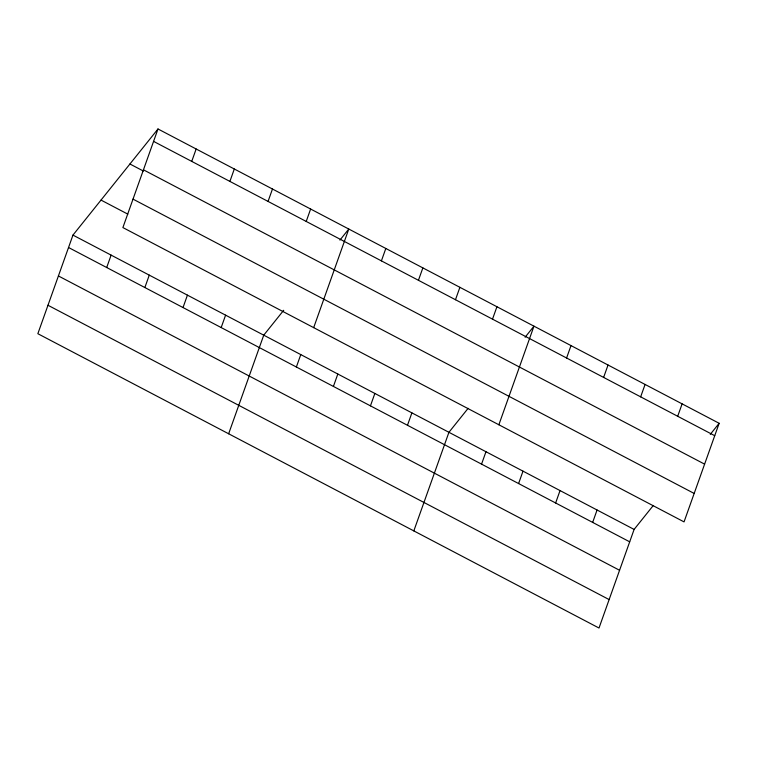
<?xml version="1.0" encoding="UTF-8"?>
<svg xmlns="http://www.w3.org/2000/svg" width="757" height="757" viewBox="0 0 757 757"><rect width="100%" height="100%" fill="white"/><g stroke="black" fill="none" stroke-linecap="round" stroke-linejoin="round"><path stroke-width="1.14" d="M157.995 128.974L122.889 227.573L684.044 521.895L719.15 423.295L157.995 128.974L72.956 235.105L37.85 333.705L599.005 628.026L634.111 529.427L653.31 505.468M106.699 267.524L111.118 255.118M144.861 287.537L149.28 275.132M191.739 161.392L196.158 148.987M183.024 307.55L187.433 295.145M229.901 181.406L234.31 169M221.176 327.563L225.595 315.158M268.054 201.419L272.473 189.013M228.642 433.77L263.748 335.171L283.695 310.285M306.216 221.432L310.625 209.027M296.375 367.003L300.784 354.598M313.682 327.639L348.788 229.04L339.931 240.101M333.411 386.43L337.821 374.024M381.405 260.872L385.824 248.466M370.447 405.856L374.857 393.451M418.441 280.298L422.86 267.893M407.484 425.273L411.893 412.877M455.477 299.725L459.896 287.319M413.824 530.903L448.929 432.304L468.129 408.335M492.514 319.142L496.933 306.746M481.556 464.126L485.966 451.73M498.863 424.772L533.969 326.172L525.112 337.225M518.592 483.553L523.002 471.147M566.586 357.995L571.005 345.599M555.629 502.979L560.038 490.574M603.622 377.421L608.041 365.016M592.665 522.406L597.074 510M640.659 396.848L645.078 384.442M677.695 416.274L682.114 403.869M710.284 434.357L719.15 423.295M153.576 141.379L714.731 435.701M143.452 169.823L704.606 464.145M129.93 163.995L143.338 171.025M133.014 199.129L694.169 493.45M101.022 200.085L127.838 214.146M72.956 235.105L634.111 529.427M68.546 247.511L629.701 541.832M58.412 275.955L619.567 570.276M47.975 305.26L609.13 599.582"/></g></svg>
